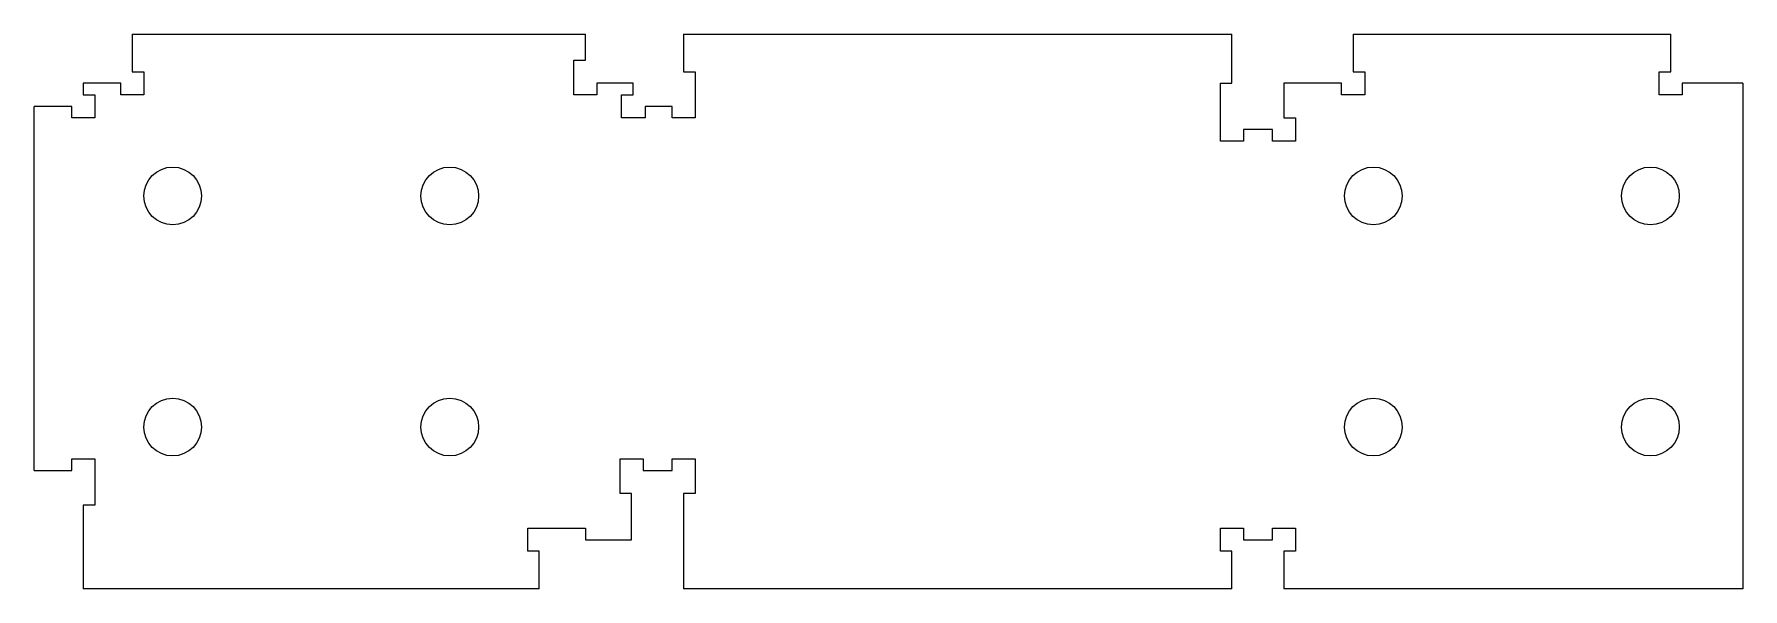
# Model space of a CAD drawing. Header units: inches. Extents: x 0 to 18.5, y 0 to 6.
import ezdxf

# ---------------------------------------------------------------- set-up
doc = ezdxf.new("R2010")
doc.units = ezdxf.units.IN
doc.header["$MEASUREMENT"] = 0
doc.layers.add('CUT', color=7, linetype='Continuous')

msp = doc.modelspace()

# ---------------------------------------------------------------- linework, layer by layer
at = {"layer": 'CUT'}
for p, q in [((1.0625, 6), (1.0625, 5.59375)), ((1.0625, 6), (5.96875, 6)), ((5.96875, 5.71875), (5.96875, 6)), ((7.03125, 6), (7.03125, 5.59375)), ((7.03125, 6), (12.96875, 6)), ((12.96875, 5.46875), (12.96875, 6)), ((14.28125, 6), (14.28125, 5.59375)), ((14.28125, 6), (17.71875, 6)), ((17.71875, 5.59375), (17.71875, 6)), ((1.0625, 5.59375), (1.1875, 5.59375)), ((1.1875, 5.59375), (1.1875, 5.34375)), ((5.84375, 5.71875), (5.96875, 5.71875)), ((5.84375, 5.34375), (5.84375, 5.71875)), ((7.03125, 5.59375), (7.15625, 5.59375)), ((7.15625, 5.59375), (7.15625, 5.09375)), ((14.28125, 5.59375), (14.40625, 5.59375)), ((14.40625, 5.59375), (14.40625, 5.34375)), ((17.59375, 5.59375), (17.71875, 5.59375)), ((17.59375, 5.34375), (17.59375, 5.59375)), ((0.53125, 5.46875), (0.53125, 5.34375)), ((0.9375, 5.46875), (0.53125, 5.46875)), ((0.9375, 5.34375), (0.9375, 5.46875)), ((6.09375, 5.46875), (6.09375, 5.34375)), ((6.484375, 5.46875), (6.09375, 5.46875)), ((6.484375, 5.34375), (6.484375, 5.46875)), ((12.84375, 5.46875), (12.96875, 5.46875)), ((12.84375, 4.84375), (12.84375, 5.46875)), ((13.53125, 5.46875), (13.53125, 5.09375)), ((14.15625, 5.46875), (13.53125, 5.46875)), ((14.15625, 5.34375), (14.15625, 5.46875)), ((17.84375, 5.46875), (17.84375, 5.34375)), ((18.5, 5.46875), (17.84375, 5.46875)), ((18.5, 5.46875), (18.5, 0)), ((0.40625, 5.21875), (0, 5.21875)), ((0, 1.28125), (0, 5.21875)), ((0.40625, 5.09375), (0.40625, 5.21875)), ((0.53125, 5.34375), (0.65625, 5.34375)), ((0.65625, 5.34375), (0.65625, 5.09375)), ((1.1875, 5.34375), (0.9375, 5.34375)), ((6.09375, 5.34375), (5.84375, 5.34375)), ((6.359375, 5.34375), (6.484375, 5.34375)), ((6.359375, 5.09375), (6.359375, 5.34375)), ((6.614441, 5.21875), (6.614441, 5.09375)), ((6.90625, 5.21875), (6.614441, 5.21875)), ((6.90625, 5.09375), (6.90625, 5.21875)), ((14.40625, 5.34375), (14.15625, 5.34375)), ((17.84375, 5.34375), (17.59375, 5.34375)), ((0.65625, 5.09375), (0.40625, 5.09375)), ((6.614441, 5.09375), (6.359375, 5.09375)), ((7.15625, 5.09375), (6.90625, 5.09375)), ((13.53125, 5.09375), (13.65625, 5.09375)), ((13.65625, 5.09375), (13.65625, 4.84375)), ((13.09375, 4.84375), (12.84375, 4.84375)), ((13.09375, 4.96875), (13.09375, 4.84375)), ((13.40625, 4.96875), (13.09375, 4.96875)), ((13.40625, 4.84375), (13.40625, 4.96875)), ((13.65625, 4.84375), (13.40625, 4.84375)), ((0.40625, 1.28125), (0.40625, 1.40625)), ((0.40625, 1.40625), (0.65625, 1.40625)), ((0.65625, 1.40625), (0.65625, 0.90625)), ((6.34375, 1.03125), (6.34375, 1.40625)), ((6.34375, 1.40625), (6.59375, 1.40625)), ((6.59375, 1.40625), (6.59375, 1.28125)), ((6.90625, 1.28125), (6.90625, 1.40625)), ((6.90625, 1.40625), (7.15625, 1.40625)), ((7.15625, 1.40625), (7.15625, 1.03125)), ((0, 1.28125), (0.40625, 1.28125)), ((6.59375, 1.28125), (6.90625, 1.28125)), ((6.46875, 1.03125), (6.34375, 1.03125)), ((6.46875, 0.53125), (6.46875, 1.03125)), ((7.15625, 1.03125), (7.03125, 1.03125)), ((7.03125, 1.03125), (7.03125, 0)), ((0.65625, 0.90625), (0.53125, 0.90625)), ((0.53125, 0.90625), (0.53125, 0)), ((5.34375, 0.65625), (5.96875, 0.65625)), ((5.34375, 0.40625), (5.34375, 0.65625)), ((5.96875, 0.65625), (5.96875, 0.53125)), ((12.84375, 0.65625), (13.09375, 0.65625)), ((12.84375, 0.40625), (12.84375, 0.65625)), ((13.09375, 0.65625), (13.09375, 0.53125)), ((13.40625, 0.53125), (13.40625, 0.65625)), ((13.40625, 0.65625), (13.65625, 0.65625)), ((13.65625, 0.65625), (13.65625, 0.40625)), ((5.46875, 0.40625), (5.34375, 0.40625)), ((5.46875, 0), (5.46875, 0.40625)), ((5.96875, 0.53125), (6.46875, 0.53125)), ((12.96875, 0.40625), (12.84375, 0.40625)), ((12.96875, 0), (12.96875, 0.40625)), ((13.09375, 0.53125), (13.40625, 0.53125)), ((13.65625, 0.40625), (13.53125, 0.40625)), ((13.53125, 0.40625), (13.53125, 0)), ((5.46875, 0), (0.53125, 0)), ((12.96875, 0), (7.03125, 0)), ((18.5, 0), (13.53125, 0))]:
    msp.add_line(p, q, dxfattribs=at)
for centre in [(1.5, 4.25), (4.5, 4.25), (14.5, 4.25), (17.5, 4.25), (1.5, 1.75), (4.5, 1.75), (14.5, 1.75), (17.5, 1.75)]:
    msp.add_circle(centre, 0.3125, dxfattribs=at)

doc.saveas('drawing.dxf')
